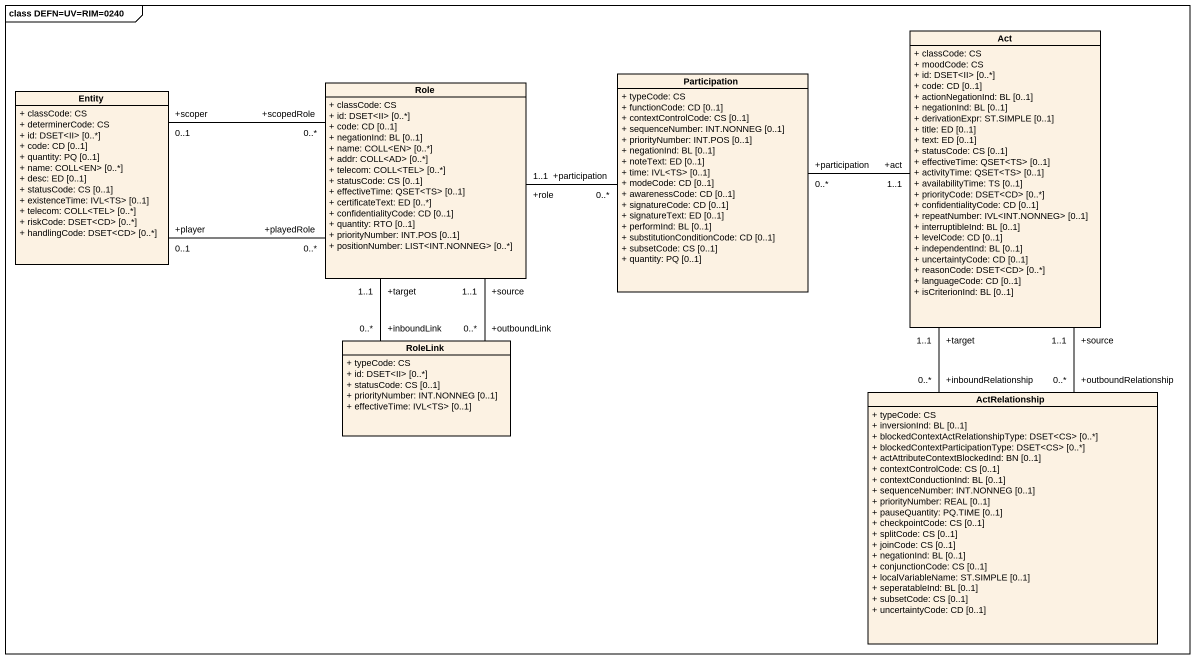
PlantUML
@startuml
mainframe class DEFN=UV=RIM=0240
hide circle
hide empty members
skinparam classAttributeIconSize 0
class Act {
  + classCode: CS
  + moodCode: CS
  + id: DSET<II> [0..*]
  + code: CD [0..1]
  + actionNegationInd: BL [0..1]
  + negationInd: BL [0..1]
  + derivationExpr: ST.SIMPLE [0..1]
  + title: ED [0..1]
  + text: ED [0..1]
  + statusCode: CS [0..1]
  + effectiveTime: QSET<TS> [0..1]
  + activityTime: QSET<TS> [0..1]
  + availabilityTime: TS [0..1]
  + priorityCode: DSET<CD> [0..*]
  + confidentialityCode: CD [0..1]
  + repeatNumber: IVL<INT.NONNEG> [0..1]
  + interruptibleInd: BL [0..1]
  + levelCode: CD [0..1]
  + independentInd: BL [0..1]
  + uncertaintyCode: CD [0..1]
  + reasonCode: DSET<CD> [0..*]
  + languageCode: CD [0..1]
  + isCriterionInd: BL [0..1]
}
class "Entity" as Entity_ {
  + classCode: CS
  + determinerCode: CS
  + id: DSET<II> [0..*]
  + code: CD [0..1]
  + quantity: PQ [0..1]
  + name: COLL<EN> [0..*]
  + desc: ED [0..1]
  + statusCode: CS [0..1]
  + existenceTime: IVL<TS> [0..1]
  + telecom: COLL<TEL> [0..*]
  + riskCode: DSET<CD> [0..*]
  + handlingCode: DSET<CD> [0..*]
}
class Role {
  + classCode: CS
  + id: DSET<II> [0..*]
  + code: CD [0..1]
  + negationInd: BL [0..1]
  + name: COLL<EN> [0..*]
  + addr: COLL<AD> [0..*]
  + telecom: COLL<TEL> [0..*]
  + statusCode: CS [0..1]
  + effectiveTime: QSET<TS> [0..1]
  + certificateText: ED [0..*]
  + confidentialityCode: CD [0..1]
  + quantity: RTO [0..1]
  + priorityNumber: INT.POS [0..1]
  + positionNumber: LIST<INT.NONNEG> [0..*]
}
class Participation {
  + typeCode: CS
  + functionCode: CD [0..1]
  + contextControlCode: CS [0..1]
  + sequenceNumber: INT.NONNEG [0..1]
  + priorityNumber: INT.POS [0..1]
  + negationInd: BL [0..1]
  + noteText: ED [0..1]
  + time: IVL<TS> [0..1]
  + modeCode: CD [0..1]
  + awarenessCode: CD [0..1]
  + signatureCode: CD [0..1]
  + signatureText: ED [0..1]
  + performInd: BL [0..1]
  + substitutionConditionCode: CD [0..1]
  + subsetCode: CS [0..1]
  + quantity: PQ [0..1]
}
class RoleLink {
  + typeCode: CS
  + id: DSET<II> [0..*]
  + statusCode: CS [0..1]
  + priorityNumber: INT.NONNEG [0..1]
  + effectiveTime: IVL<TS> [0..1]
}
class ActRelationship {
  + typeCode: CS
  + inversionInd: BL [0..1]
  + blockedContextActRelationshipType: DSET<CS> [0..*]
  + blockedContextParticipationType: DSET<CS> [0..*]
  + actAttributeContextBlockedInd: BN [0..1]
  + contextControlCode: CS [0..1]
  + contextConductionInd: BL [0..1]
  + sequenceNumber: INT.NONNEG [0..1]
  + priorityNumber: REAL [0..1]
  + pauseQuantity: PQ.TIME [0..1]
  + checkpointCode: CS [0..1]
  + splitCode: CS [0..1]
  + joinCode: CS [0..1]
  + negationInd: BL [0..1]
  + conjunctionCode: CS [0..1]
  + localVariableName: ST.SIMPLE [0..1]
  + seperatableInd: BL [0..1]
  + subsetCode: CS [0..1]
  + uncertaintyCode: CD [0..1]
}
Act "+act\n1..1" -left- "+participation\n0..*" Participation
Role "+playedRole\n0..*" -left- "+player\n0..1" Entity_
Role "+scopedRole\n0..*" -left- "+scoper\n0..1" Entity_
Participation "+participation\n0..*" -left- "+role\n1..1" Role
RoleLink "+inboundLink\n0..*" -up- "+target\n1..1" Role
RoleLink "+outboundLink\n0..*" -up- "+source\n1..1" Role
ActRelationship "+inboundRelationship\n0..*" -up- "+target\n1..1" Act
ActRelationship "+outboundRelationship\n0..*" -up- "+source\n1..1" Act
@enduml
